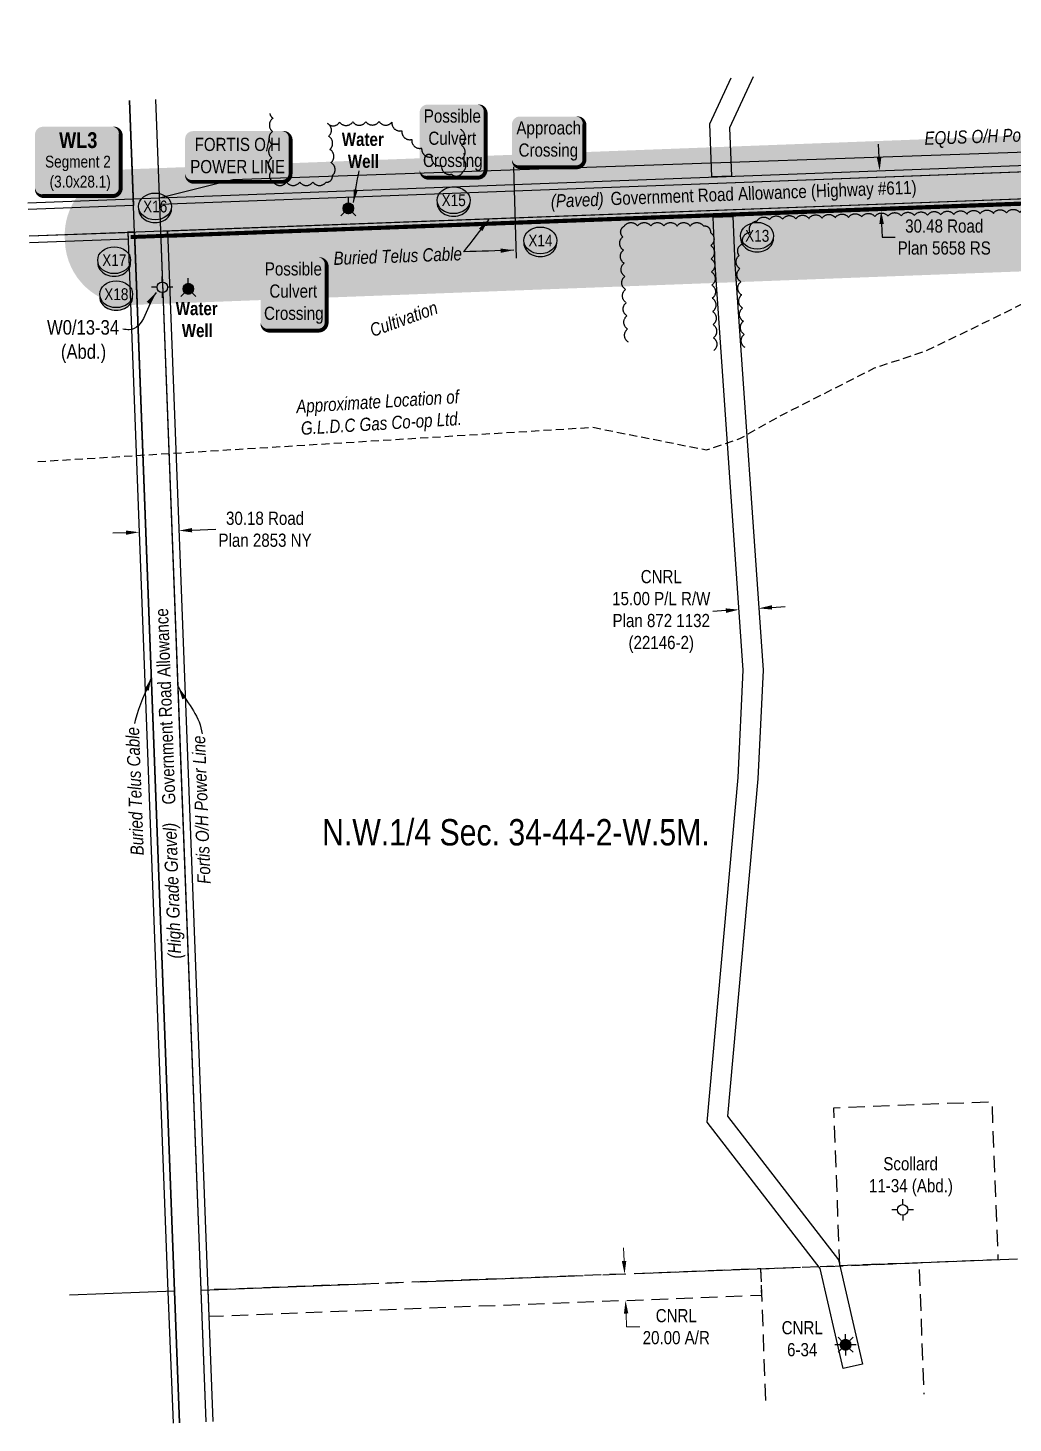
# Model space of a CAD drawing. Extents: x 687009 to 690957, y 5856829 to 5860501.
# Drawn here: x 687186 to 687933, y 5857570 to 5858629 of the extents above; entities that cross this region are included whole.
import ezdxf
from ezdxf.enums import TextEntityAlignment as Align

# ---------------------------------------------------------------- set-up
doc = ezdxf.new("R2010")
doc.units = 0
doc.header["$LTSCALE"] = 5
doc.header["$PDSIZE"] = 0.5
for name, pattern in [('0', [1, 1, 0]), ('foc-ACCESSROAD', [3.75, 2.5, -1.25]), ('foc-QUARTERLINE', [33, 25, -3, 2, -3]), ('UG_PIPE', [1.875, 1.25, -0.625])]:
    doc.linetypes.add(name, pattern=pattern)
doc.layers.get('Defpoints').update_dxf_attribs({"color": 9})
for name, color, linetype in [('AS-PIPE-UG', 44, 'UG_PIPE'), ('AS-PIPE-UG-T', 44, 'Continuous'), ('AS-POWER', 104, 'foc-POWER'), ('AS-POWER-T', 104, 'Continuous'), ('AS-TELUS', 224, 'foc-TEL'), ('C-SYMBOL', 7, 'Continuous'), ('CG-NOTES', 7, 'Continuous'), ('F-AR', 190, 'foc-ACCESSROAD'), ('F-RW', 190, 'Continuous'), ('F-WS', 190, 'foc-ACCESSROAD'), ('F-WS-S', 190, 'Continuous'), ('L-ROAD-T', 7, 'Continuous'), ('L-SEC', 7, 'Continuous'), ('L-SECQ', 8, 'foc-QUARTERLINE'), ('L-TITLEDB', 4, 'Continuous'), ('P-BUFFER-H 30m', 51, 'Continuous'), ('P-CROSSINGS', 250, 'Continuous'), ('T-BUSH', 110, '0'), ('T-WATER-T', 170, 'Continuous')]:
    doc.layers.add(name, color=color, linetype=linetype)
doc.layers.add('F-AR-T', color=190, linetype='Continuous', lineweight=9)
doc.layers.add('T-TEXT', color=48, linetype='Continuous', lineweight=18)
doc.layers.add('P-PROPOSED-WL3', color=92, linetype='Continuous', true_color=0x00bd00)
doc.layers.add('P-PROPOSED-WL4', color=7, linetype='Continuous', true_color=0x5b5bc8)
doc.styles.add('100L', font='ARIALN.TTF', dxfattribs={"height": 11})
doc.styles.add('175L', font='ARIALN.TTF', dxfattribs={"height": 20})
doc.styles.add('80', font='ARIALN.TTF', dxfattribs={"height": 10})
doc.styles.add('80CG', font='ARIALN.TTF', dxfattribs={"height": 10})
doc.styles.add('80L', font='ARIALN.TTF', dxfattribs={"height": 10})
doc.styles.add('80LS', font='ARIALNI.TTF', dxfattribs={"height": 10})
doc.styles.add('BOLD', font='ARIALNB.TTF')
doc.styles.add('Crossing', font='ARIALN.TTF', dxfattribs={"height": 10})
doc.styles.add('foc-LtypeFont', font='ARIALN.TTF', dxfattribs={"height": 7.35})
doc.linetypes.add('foc-POWER', pattern='A,6,-1,["P",foc-LtypeFont,S=0.2,R=0,X=-0.625,Y=-0.75],-1.24,4', length=12.24)
doc.linetypes.add('foc-POWER-NOLINE', pattern='A,0,-4,["P",foc-LtypeFont,S=0.2,R=0,X=-0.625,Y=-0.75],-8.24', length=12.24)
doc.linetypes.add('foc-TEL', pattern='A,2,-1,["T",foc-LtypeFont,S=0.2,R=0,X=-0.425,Y=-0.75],-1.24,8', length=12.24)
doc.linetypes.add('foc-TEL-NOLINE', pattern='A,0,-2,["T",foc-LtypeFont,S=0.2,R=0,X=-0.425,Y=-0.75],-10.24', length=12.24)
doc.dimstyles.new('Compass 5 000', dxfattribs={"dimscale": 5, "dimtxt": 9, "dimasz": 2, "dimexe": 0.2, "dimexo": 0.0625, "dimgap": 0.5, "dimtad": 0, "dimtih": 1, "dimtoh": 1, "dimzin": 0, "dimdsep": 46, "dimtxsty": '80CG', "dimcen": 0.1, "dimse1": 1, "dimse2": 1, "dimclrd": 256, "dimclrt": 256, "dimaunit": 1, "dimadec": 4, "dimazin": 0, "dimtfac": 0.06, "dimtofl": 0, "dimtmove": 0, "dimatfit": 1, "dimfxl": 0.2, "dimtolj": 1, "dimtzin": 0, "dimlwd": -1, "dimarcsym": 0})

# ---------------------------------------------------------------- blocks, each defined once
blk = doc.blocks.new('*D449')
at = {"layer": 'Defpoints', "color": 0, "transparency": 16777216}
for p in [(687863.7, 5858521.9), (687832.9, 5858490.3), (687864.9, 5858491.5)]:
    blk.add_point(p, dxfattribs=at)
at = {"layer": 'L-TITLEDB', "transparency": 16777216}
for p, q in [((687831.4, 5858530.7), (687831, 5858540.7)), ((687833.3, 5858480.3), (687833.7, 5858470.3)), ((687833.7, 5858470.3), (687843.7, 5858470.3))]:
    blk.add_line(p, q, dxfattribs=at)
for points in [[(687833.1, 5858530.8), (687829.7, 5858530.7), (687831.8, 5858520.7)], [(687835, 5858480.3), (687831.6, 5858480.2), (687832.9, 5858490.3)]]:
    blk.add_solid(points, dxfattribs=at)
at = {"layer": 'L-TITLEDB', "transparency": 16777216, "insert": (687880.8, 5858470.3), "char_height": 10, "attachment_point": 5, "style": '80CG'}
blk.add_mtext('\\A1;30.48 Road\\PPlan 5658 RS', dxfattribs=at)
blk = doc.blocks.new('*D451')
at = {"layer": 'Defpoints', "color": 0, "transparency": 16777216}
for p in [(687298.8, 5858281.5), (687268.7, 5858280.4), (687300.1, 5858247.5)]:
    blk.add_point(p, dxfattribs=at)
at = {"layer": 'L-TITLEDB', "transparency": 16777216}
for p, q in [((687260, 5858245.9), (687250, 5858245.6)), ((687310.1, 5858247.8), (687328.1, 5858248.5))]:
    blk.add_line(p, q, dxfattribs=at)
for points in [[(687259.9, 5858247.6), (687260, 5858244.3), (687270, 5858246.3)], [(687310.1, 5858249.5), (687310.2, 5858246.2), (687300.1, 5858247.5)]]:
    blk.add_solid(points, dxfattribs=at)
at = {"layer": 'L-TITLEDB', "transparency": 16777216, "insert": (687365.5, 5858248.5), "char_height": 10, "attachment_point": 5, "style": '80CG'}
blk.add_mtext('\\A1;30.18 Road\\PPlan 2853 NY', dxfattribs=at)
blk = doc.blocks.new('*D452')
at = {"layer": 'Defpoints', "color": 0, "transparency": 16777216}
for p in [(687725.1, 5858187.5), (687740.2, 5858187), (687725.2, 5858185.9)]:
    blk.add_point(p, dxfattribs=at)
at = {"layer": 'F-RW', "transparency": 16777216}
for p, q in [((687715.2, 5858186.8), (687705.2, 5858186.1)), ((687750.1, 5858189.2), (687760.1, 5858189.9))]:
    blk.add_line(p, q, dxfattribs=at)
for points in [[(687715, 5858188.5), (687715.3, 5858185.1), (687725.1, 5858187.5)], [(687750, 5858190.9), (687750.2, 5858187.6), (687740.1, 5858188.5)]]:
    blk.add_solid(points, dxfattribs=at)
at = {"layer": 'F-RW', "transparency": 16777216, "insert": (687666.1, 5858186.1), "char_height": 10, "attachment_point": 5, "style": '80CG'}
blk.add_mtext('\\A1;CNRL\\P15.00 P/L R/W\\PPlan 872 1132\\P(22146-2)', dxfattribs=at)
blk = doc.blocks.new('*D453')
at = {"layer": 'Defpoints', "color": 0, "transparency": 16777216}
for p in [(687510.1, 5857678.4), (687638.3, 5857683.3), (687510.9, 5857658.4)]:
    blk.add_point(p, dxfattribs=at)
at = {"layer": 'F-AR-T', "transparency": 16777216}
for p, q in [((687637.9, 5857693.3), (687637.5, 5857703.3)), ((687639.4, 5857653.3), (687639.8, 5857643.3)), ((687639.8, 5857643.3), (687649.8, 5857643.3))]:
    blk.add_line(p, q, dxfattribs=at)
for points in [[(687639.6, 5857693.3), (687636.2, 5857693.2), (687638.3, 5857683.3)], [(687641.1, 5857653.4), (687637.8, 5857653.2), (687639, 5857663.3)]]:
    blk.add_solid(points, dxfattribs=at)
at = {"layer": 'F-AR-T', "transparency": 16777216, "insert": (687677.5, 5857643.3), "char_height": 10, "attachment_point": 5, "style": '80CG'}
blk.add_mtext('\\A1;CNRL\\P20.00 A/R', dxfattribs=at)
blk = doc.blocks.new('GAS')
h = blk.add_hatch(color=255)
h.dxf.hatch_style = 1
edge = h.paths.add_edge_path()
edge.add_arc((0, 0), 0.9, 0, 360)
for p, q in [((-0.81, 0), (-1.62, 0)), ((-0.57, 0.57), (-1.14, 1.14)), ((0, 0.81), (0, 1.62)), ((0.57, 0.57), (1.14, 1.14)), ((1.62, 0), (0.81, 0)), ((-0.57, -0.57), (-1.14, -1.14)), ((0, -0.81), (0, -1.62)), ((1.14, -1.14), (0.57, -0.57))]:
    blk.add_line(p, q)
blk.add_circle((0, 0), 0.8)
blk = doc.blocks.new('GABD')
for p, q in [((-0.81, 0), (-1.62, 0)), ((0, 0.81), (0, 1.62)), ((1.62, 0), (0.81, 0)), ((0, -0.81), (0, -1.62))]:
    blk.add_line(p, q)
blk.add_circle((0, 0), 0.8)
blk = doc.blocks.new('xing2')
h = blk.add_hatch(color=50)
h.dxf.hatch_style = 1
edge = h.paths.add_edge_path()
edge.add_ellipse((0, 0), major_axis=(-12.5, 0), ratio=0.816297, start_angle=0, end_angle=360)
h = blk.add_hatch(color=250)
h.dxf.hatch_style = 1
edge = h.paths.add_edge_path()
edge.add_ellipse((0, -2), major_axis=(-12.5, 0), ratio=0.816297, start_angle=0, end_angle=180)
edge.add_line((12.5, -2), (12.5, 0))
edge.add_ellipse((0, 0), major_axis=(-12.5, 0), ratio=0.816297, start_angle=0, end_angle=180, ccw=False)
edge.add_line((-12.5, 0), (-12.5, -2))
at = {"color": 250}
blk.add_ellipse((0, 0), major_axis=(-12.5, 0), ratio=0.816297, dxfattribs=at)
blk.add_ellipse((0, -2), major_axis=(-12.5, 0), ratio=0.816297, start_param=0, end_param=3.141593, dxfattribs=at)
at = {"color": 250, "style": 'Crossing'}
blk.add_attdef('CROSSING', text='', height=9, dxfattribs=at).set_placement((0.1, 0), align=Align.MIDDLE_CENTER)
at = {"color": 250, "style": 'Crossing', "flags": 1}
for tag, p in [('OWNER', (0.1, -12.5)), ('DESCRIPTION', (0.1, -25.8)), ('LOCATION', (0.1, -39.3)), ('DWG_REF', (0.1, -52.8))]:
    blk.add_attdef(tag, text='', height=9, dxfattribs=at).set_placement(p, align=Align.MIDDLE_CENTER)
blk = doc.blocks.new('*U518')
h = blk.add_hatch(color=59)
edge = h.paths.add_edge_path()
edge.add_line((-19, -28.5), (19, -28.5))
edge.add_arc((19, -22.5), 6, 270, 360)
edge.add_line((25, -22.5), (25, 21))
edge.add_arc((19, 21), 6, 0, 90)
edge.add_line((19, 27), (-19, 27))
edge.add_arc((-19, 21), 6, 90, 180)
edge.add_line((-25, 21), (-25, -22.5))
edge.add_arc((-19, -22.5), 6, 180, 270)
at = {"color": 1, "flags": 128}
blk.add_lwpolyline([(-19, -28.5, 3, 3, 0), (19, -28.5, 3, 3, 0.414214), (25, -22.5, 3, 3, 0), (25, 21, 3, 0, 0.414214), (19, 27, 0, 0, 0), (-19, 27, 0, 0, 0.414214), (-25, 21, 0, 0, 0), (-25, -22.5, 0, 3, 0.414214)], format="xyseb", close=True, dxfattribs=at)
blk.add_lwpolyline([(39.1, -59, 0, 7.5, 0), (0, 0, 0, 0, 0)], format="xyseb", dxfattribs=at)
at = {"color": 1, "style": '80'}
blk.add_attdef('ENTER_TEXT_001', (-36, -5), '', height=10, dxfattribs=at)
blk = doc.blocks.new('*U516')
h = blk.add_hatch(color=59)
edge = h.paths.add_edge_path()
edge.add_line((-21.5, -20), (21.5, -20))
edge.add_arc((21.5, -14), 6, 270, 360)
edge.add_line((27.5, -14), (27.5, 12.5))
edge.add_arc((21.5, 12.5), 6, 0, 90)
edge.add_line((21.5, 18.5), (-21.5, 18.5))
edge.add_arc((-21.5, 12.5), 6, 90, 180)
edge.add_line((-27.5, 12.5), (-27.5, -14))
edge.add_arc((-21.5, -14), 6, 180, 270)
at = {"color": 1, "flags": 128}
blk.add_lwpolyline([(-21.5, -20, 3, 3, 0), (21.5, -20, 3, 3, 0.414214), (27.5, -14, 3, 3, 0), (27.5, 12.5, 3, 0, 0.414214), (21.5, 18.5, 0, 0, 0), (-21.5, 18.5, 0, 0, 0.414214), (-27.5, 12.5, 0, 0, 0), (-27.5, -14, 0, 3, 0.414214)], format="xyseb", close=True, dxfattribs=at)
blk.add_lwpolyline([(-33.6, -58.3, 0, 7.5, 0), (0, 0, 0, 0, 0)], format="xyseb", dxfattribs=at)
at = {"color": 1, "style": '80'}
blk.add_attdef('ENTER_TEXT_001', (-36, -5), '', height=10, dxfattribs=at)
blk = doc.blocks.new('*U519')
h = blk.add_hatch(color=254)
edge = h.paths.add_edge_path()
edge.add_line((-26.5, -34.1), (26.5, -34.1))
edge.add_arc((26.5, -28.1), 6, 270, 360)
edge.add_line((32.5, -28.1), (32.5, 12.5))
edge.add_arc((26.5, 12.5), 6, 0, 90)
edge.add_line((26.5, 18.5), (-26.5, 18.5))
edge.add_arc((-26.5, 12.5), 6, 90, 180)
edge.add_line((-32.5, 12.5), (-32.5, -28.1))
edge.add_arc((-26.5, -28.1), 6, 180, 270)
at = {"layer": 'P-PROPOSED-WL4', "flags": 128}
blk.add_lwpolyline([(-26.5, -34.1, 3, 3, 0), (26.5, -34.1, 3, 3, 0.414214), (32.5, -28.1, 3, 3, 0), (32.5, 12.5, 3, 0, 0.414214), (26.5, 18.5, 0, 0, 0), (-26.5, 18.5, 0, 0, 0.414214), (-32.5, 12.5, 0, 0, 0), (-32.5, -28.1, 0, 3, 0.414214)], format="xyseb", close=True, dxfattribs=at)
blk.add_lwpolyline([(50.7, -64.6, 0, 7.5, 0), (0, 0, 0, 0, 0)], format="xyseb", dxfattribs=at)
at = {"layer": 'P-PROPOSED-WL4'}
for tag, p, height, style in [('TEMP_AREA_W1_001', (-9.2, 2.2), 12, 'BOLD'), ('ENTER_TEXT_001', (-30.7, -12.5), 9, '80')]:
    blk.add_attdef(tag, p, '', height=height, dxfattribs=dict(at, style=style))
blk = doc.blocks.new('*U520')
h = blk.add_hatch(color=59)
edge = h.paths.add_edge_path()
edge.add_line((-19, -28.5), (19, -28.5))
edge.add_arc((19, -22.5), 6, 270, 360)
edge.add_line((25, -22.5), (25, 21))
edge.add_arc((19, 21), 6, 0, 90)
edge.add_line((19, 27), (-19, 27))
edge.add_arc((-19, 21), 6, 90, 180)
edge.add_line((-25, 21), (-25, -22.5))
edge.add_arc((-19, -22.5), 6, 180, 270)
at = {"color": 1, "flags": 128}
blk.add_lwpolyline([(-97.9, 42.6, 0, 7.5, 0), (0, 0, 0, 0, 0)], format="xyseb", dxfattribs=at)
blk.add_lwpolyline([(-19, -28.5, 3, 3, 0), (19, -28.5, 3, 3, 0.414214), (25, -22.5, 3, 3, 0), (25, 21, 3, 0, 0.414214), (19, 27, 0, 0, 0), (-19, 27, 0, 0, 0.414214), (-25, 21, 0, 0, 0), (-25, -22.5, 0, 3, 0.414214)], format="xyseb", close=True, dxfattribs=at)
at = {"color": 1, "style": '80'}
blk.add_attdef('ENTER_TEXT_001', (-36, -5), '', height=10, dxfattribs=at)
blk = doc.blocks.new('*U524')
h = blk.add_hatch(color=255)
edge = h.paths.add_edge_path()
edge.add_line((-34, -20), (34, -20))
edge.add_arc((34, -14), 6, 270, 360)
edge.add_line((40, -14), (40, 12.5))
edge.add_arc((34, 12.5), 6, 0, 90)
edge.add_line((34, 18.5), (-34, 18.5))
edge.add_arc((-34, 12.5), 6, 90, 180)
edge.add_line((-40, 12.5), (-40, -14))
edge.add_arc((-34, -14), 6, 180, 270)
at = {"color": 104, "flags": 128}
blk.add_lwpolyline([(-34, -20, 3, 3, 0), (34, -20, 3, 3, 0.414214), (40, -14, 3, 3, 0), (40, 12.5, 3, 0, 0.414214), (34, 18.5, 0, 0, 0), (-34, 18.5, 0, 0, 0.414214), (-40, 12.5, 0, 0, 0), (-40, -14, 0, 3, 0.414214)], format="xyseb", close=True, dxfattribs=at)
blk.add_lwpolyline([(-57.4, -60.5, 0, 7.5, 0), (0, 0, 0, 0, 0)], format="xyseb", dxfattribs=at)
at = {"color": 104, "style": '80'}
blk.add_attdef('ENTER_TEXT_001', (-26.8, -4.9), '', height=10, dxfattribs=at)
blk = doc.blocks.new('WAT')
h = blk.add_hatch(color=255)
h.dxf.hatch_style = 1
edge = h.paths.add_edge_path()
edge.add_arc((0, 0), 0.9, 0, 360)
at = {"color": 170}
for p, q in [((0, 0.82), (0, 1.63)), ((-0.58, -0.58), (-1.15, -1.15)), ((0.58, -0.58), (1.15, -1.15))]:
    blk.add_line(p, q, dxfattribs=at)
blk.add_circle((0, 0), 0.8, dxfattribs=at)

msp = doc.modelspace()

# ---------------------------------------------------------------- hatches: boundary and pattern name
at = {"layer": 'P-BUFFER-H 30m'}
h = msp.add_hatch(color=256, dxfattribs=at)
h.dxf.hatch_style = 1
edge = h.paths.add_edge_path()
edge.add_line((690071.244, 5857687.124), (690070.075, 5857684.361))
edge.add_arc((690024.039, 5857703.858), 49.994, 247.046886, 337.046886, ccw=False)
edge.add_line((690004.542, 5857657.822), (689940.023, 5857685.147))
edge.add_line((689940.023, 5857685.147), (689912.433, 5857695.172))
edge.add_line((689912.433, 5857695.172), (689891.762, 5857698.358))
edge.add_line((689891.762, 5857698.358), (689834.093, 5857695.127))
edge.add_arc((689831.297, 5857745.043), 49.994, 269.628906, 273.20635, ccw=False)
edge.add_line((689830.973, 5857695.05), (689755.655, 5857695.538))
edge.add_line((689755.655, 5857695.538), (689736.502, 5857689.278))
edge.add_arc((689720.97, 5857736.797), 49.994, 271.954116, 288.100508, ccw=False)
edge.add_line((689722.675, 5857686.833), (689701.726, 5857686.118))
edge.add_arc((689700.021, 5857736.083), 49.994, 225.143255, 271.954116, ccw=False)
edge.add_line((689664.759, 5857700.643), (689641.994, 5857723.295))
edge.add_arc((689677.257, 5857758.734), 49.994, 225.059537, 225.143256, ccw=False)
edge.add_line((689641.942, 5857723.346), (689639.612, 5857725.671))
edge.add_arc((689674.927, 5857761.059), 49.994, 198.276768, 225.059536, ccw=False)
edge.add_line((689627.455, 5857745.38), (689582.859, 5857880.411))
edge.add_arc((689630.33, 5857896.09), 49.994, 187.552187, 198.276768, ccw=False)
edge.add_line((689580.77, 5857889.519), (689577.612, 5857913.339))
edge.add_arc((689627.172, 5857919.91), 49.994, 164.74373, 187.552187, ccw=False)
edge.add_line((689578.94, 5857933.065), (689587.037, 5857962.749))
edge.add_line((689587.037, 5857962.749), (689573.475, 5857997.925))
edge.add_line((689573.475, 5857997.925), (689479.605, 5858241.455))
edge.add_arc((689526.254, 5858259.436), 49.994, 187.924377, 201.079428, ccw=False)
edge.add_line((689476.737, 5858252.544), (689473.936, 5858272.67))
edge.add_arc((689523.452, 5858279.562), 49.994, 178.338286, 187.924377, ccw=False)
edge.add_line((689473.479, 5858281.012), (689477.717, 5858427.067))
edge.add_arc((689527.689, 5858425.617), 49.994, 172.619654, 178.338286, ccw=False)
edge.add_line((689478.11, 5858432.039), (689481.282, 5858456.531))
edge.add_arc((689530.862, 5858450.109), 49.994, 168.635396, 172.619654, ccw=False)
edge.add_line((689481.848, 5858459.961), (689488.803, 5858494.565))
edge.add_line((689488.803, 5858494.565), (689489.597, 5858502.598))
edge.add_line((689489.597, 5858502.598), (688971.139, 5858483.096))
edge.add_line((688971.139, 5858483.096), (688978.064, 5858299.703))
edge.add_arc((688928.106, 5858297.816), 49.994, -87.832693, 2.16255, ccw=False)
edge.add_line((688929.997, 5858247.858), (688909.888, 5858247.097))
edge.add_arc((688907.998, 5858297.055), 49.994, 182.165504, 272.167307, ccw=False)
edge.add_line((688858.04, 5858295.166), (688851.104, 5858478.584))
edge.add_line((688851.104, 5858478.584), (688094.801, 5858450.103))
edge.add_line((688094.801, 5858450.103), (687293.561, 5858419.893))
edge.add_line((687293.561, 5858419.893), (687265.489, 5858418.834))
edge.add_arc((687263.605, 5858468.793), 49.994, 182.159273, 272.159273, ccw=False)
edge.add_line((687213.647, 5858466.909), (687213.534, 5858469.907))
edge.add_arc((687263.492, 5858471.79), 49.994, 92.159273, 182.159273, ccw=False)
edge.add_line((687261.608, 5858521.749), (687289.68, 5858522.807))
edge.add_line((687289.68, 5858522.807), (688090.923, 5858553.017))
edge.add_line((688090.923, 5858553.017), (688900.176, 5858583.492))
edge.add_arc((688902.058, 5858533.534), 49.994, 84.007581, 92.156614, ccw=False)
edge.add_arc((688916.183, 5858534.06), 49.994, 92.154155, 100.262281, ccw=False)
edge.add_line((688914.304, 5858584.019), (689537.44, 5858607.458))
edge.add_arc((689539.32, 5858557.499), 49.994, 8.644138, 92.154155, ccw=False)
edge.add_line((689588.746, 5858565.013), (689594.171, 5858529.324))
edge.add_arc((689544.745, 5858521.811), 49.994, -5.639653, 8.644138, ccw=False)
edge.add_line((689594.497, 5858516.898), (689591.032, 5858481.808))
edge.add_arc((689541.28, 5858486.721), 49.994, 348.635396, 354.360347, ccw=False)
edge.add_line((689590.294, 5858476.869), (689583.18, 5858441.474))
edge.add_line((689583.18, 5858441.474), (689580.584, 5858421.435))
edge.add_line((689580.584, 5858421.435), (689576.552, 5858282.467))
edge.add_line((689576.552, 5858282.467), (689577.899, 5858272.795))
edge.add_line((689577.899, 5858272.795), (689644.431, 5858100.188))
edge.add_line((689644.431, 5858100.188), (689664.593, 5858107.903))
edge.add_arc((689682.459, 5858061.21), 49.994, 93.229747, 110.93769, ccw=False)
edge.add_line((689679.642, 5858111.125), (689736.777, 5858114.349))
edge.add_line((689736.777, 5858114.349), (689889.361, 5858122.959))
edge.add_arc((689892.177, 5858073.044), 49.994, 75.652313, 93.229672, ccw=False)
edge.add_line((689904.566, 5858121.479), (689936.26, 5858113.372))
edge.add_arc((689923.871, 5858064.937), 49.994, -14.347687, 75.652313, ccw=False)
edge.add_line((689972.306, 5858052.549), (689971.563, 5858049.642))
edge.add_arc((689923.128, 5858062.031), 49.994, 255.652313, 345.652313, ccw=False)
edge.add_line((689910.739, 5858013.597), (689886.983, 5858019.673))
edge.add_line((689886.983, 5858019.673), (689742.58, 5858011.525))
edge.add_line((689742.58, 5858011.525), (689733.782, 5858011.028))
edge.add_arc((689685.62, 5858024.439), 49.994, 277.180189, 344.440481, ccw=False)
edge.add_arc((689642.739, 5857965.584), 49.994, -15.25627, 10.665569, ccw=False)
edge.add_line((689690.971, 5857952.429), (689681.111, 5857916.278))
edge.add_line((689681.111, 5857916.278), (689682.21, 5857907.985))
edge.add_line((689682.21, 5857907.985), (689720.397, 5857792.363))
edge.add_line((689720.397, 5857792.363), (689731.854, 5857796.108))
edge.add_arc((689747.387, 5857748.588), 49.994, 89.599376, 108.100508, ccw=False)
edge.add_line((689747.736, 5857798.58), (689751.417, 5857798.555))
edge.add_line((689751.417, 5857798.555), (689829.985, 5857798.046))
edge.add_line((689829.985, 5857798.046), (689891.547, 5857801.494))
edge.add_arc((689894.344, 5857751.579), 49.994, 81.239946, 93.20635, ccw=False)
edge.add_line((689901.957, 5857800.99), (689933.257, 5857796.166))
edge.add_arc((689925.643, 5857746.756), 49.994, 70.03034, 81.239946, ccw=False)
edge.add_line((689942.717, 5857793.744), (689976.493, 5857781.471))
edge.add_arc((689959.419, 5857734.483), 49.994, 67.046887, 70.03034, ccw=False)
edge.add_line((689978.915, 5857780.518), (690044.705, 5857752.656))
edge.add_arc((690025.209, 5857706.62), 49.994, -22.953114, 67.046886, ccw=False)
h.paths.add_polyline_path([(690025.209, 5857706.62), (690024.039, 5857703.858), (689958.321, 5857731.69), (689924.896, 5857743.836), (689894.197, 5857748.566), (689831.297, 5857745.043), (689751.049, 5857745.562), (689747.854, 5857745.585), (689720.97, 5857736.797), (689700.021, 5857736.083), (689677.257, 5857758.734), (689674.927, 5857761.059), (689630.33, 5857896.09), (689627.172, 5857919.91), (689639.586, 5857965.424), (689620.123, 5858015.909), (689526.254, 5858259.436), (689523.452, 5858279.562), (689527.689, 5858425.617), (689530.862, 5858450.109), (689538.31, 5858487.165), (689541.723, 5858521.731), (689536.757, 5858554.401), (688919.294, 5858531.175), (688928.106, 5858297.816), (688907.998, 5858297.055), (688899.173, 5858530.423), (688092.92, 5858500.061), (687291.677, 5858469.851), (687263.605, 5858468.793), (687263.492, 5858471.79), (687291.564, 5858472.849), (688092.807, 5858503.059), (688902.058, 5858533.534), (688910.882, 5858300.166), (688924.995, 5858300.701), (688916.183, 5858534.06), (689539.32, 5858557.499), (689544.745, 5858521.811), (689541.28, 5858486.721), (689533.823, 5858449.621), (689530.683, 5858425.381), (689526.458, 5858279.727), (689529.177, 5858260.192), (689615.719, 5858035.674), (689682.459, 5858061.21), (689739.594, 5858064.434), (689892.177, 5858073.044), (689923.871, 5858064.937), (689923.128, 5858062.031), (689891.883, 5858070.023), (689739.763, 5858061.439), (689683.097, 5858058.242), (689685.62, 5858024.439), (689682.629, 5858024.215), (689680.173, 5858057.124), (689616.798, 5858032.875), (689622.922, 5858016.988), (689642.739, 5857965.584), (689630.225, 5857919.705), (689633.267, 5857896.763), (689677.551, 5857762.678), (689679.374, 5857760.859), (689701.217, 5857739.125), (689720.443, 5857739.781), (689747.387, 5857748.588), (689751.068, 5857748.562), (689831.223, 5857748.043), (689894.344, 5857751.579), (689925.643, 5857746.756), (689959.419, 5857734.483)], flags=16)

# ---------------------------------------------------------------- linework, layer by layer
at = {"layer": 'AS-PIPE-UG', "flags": 128}
msp.add_lwpolyline([(687193.025, 5858299.904), (687613.953, 5858325.95), (687700.532, 5858308.813), (687725.734, 5858317.333), (687754.63, 5858333.775), (687827.955, 5858371.002), (687866.736, 5858383.809), (687905.354, 5858402.477), (687951.685, 5858425.268), (687967.164, 5858431.563), (688013.494, 5858454.355), (688054.013, 5858475.03), (688067.592, 5858479.318), (688090.84, 5858487.784), (688098.645, 5858493.072), (688103.657, 5858495.023), (688119.953, 5858502.805), (688119.973, 5858505.72), (688119.52, 5858517.711), (688115.387, 5858543.979), (688121.627, 5858606.447)], dxfattribs=at)
at = {"layer": 'AS-POWER', "flags": 128}
msp.add_lwpolyline([(687185.566, 5858496.404), (687265.393, 5858499.402), (687285.493, 5858500.159), (687341.014, 5858514.097), (689024.845, 5858572.727), (689058.986, 5858566.931), (690521.139, 5858622.132), (690620.994, 5858629.057)], dxfattribs=at)
at = {"layer": 'AS-POWER', "linetype": 'foc-POWER-NOLINE', "flags": 128}
msp.add_lwpolyline([(687320.784, 5857571.131), (687282.639, 5858574.807)], dxfattribs=at)
at = {"layer": 'AS-TELUS', "linetype": 'foc-TEL-NOLINE', "flags": 128}
for points in [[(687186.525, 5858471.127), (688092.724, 5858505.238), (688898.997, 5858535.597), (690522.072, 5858596.901)], [(687300.683, 5857570.361), (687262.538, 5858574.049)]]:
    msp.add_lwpolyline(points, dxfattribs=at)
at = {"layer": 'AS-TELUS', "flags": 128}
msp.add_lwpolyline([(687556.234, 5858454.257), (687554.168, 5858523.685)], dxfattribs=at)
at = {"layer": 'F-AR', "flags": 128}
msp.add_lwpolyline([(687322.006, 5857671.251), (687322.767, 5857651.266), (687742.43, 5857667.234), (687741.669, 5857687.22)], close=True, dxfattribs=at)
at = {"layer": 'F-RW', "flags": 128}
msp.add_lwpolyline([(687735.897, 5858591.9), (687718.009, 5858553.293), (687719.371, 5858516.495), (687704.383, 5858515.93), (687702.888, 5858556.334), (687719.073, 5858591.266)], dxfattribs=at)
msp.add_lwpolyline([(687804.204, 5857611.513), (687786.703, 5857687.483), (687700.896, 5857798.555), (687724.497, 5858060.121), (687728.342, 5858141.537), (687706.906, 5858448.947), (687705.511, 5858485.476), (687720.499, 5858486.04), (687721.888, 5858449.701), (687743.365, 5858141.706), (687739.463, 5858059.092), (687716.363, 5857803.067), (687800.581, 5857694.052), (687818.819, 5857614.879)], close=True, dxfattribs=at)
at = {"layer": 'F-WS', "flags": 128}
msp.add_lwpolyline([(687801.625, 5857689.519), (687797.022, 5857809.556), (687916.933, 5857814.155), (687921.537, 5857694.118)], close=True, dxfattribs=at)
msp.add_lwpolyline([(687745.497, 5857587.406), (687741.669, 5857687.22), (687861.581, 5857691.818), (687865.409, 5857592.001)], dxfattribs=at)
at = {"layer": 'L-SEC'}
for p, q in [((687262.538, 5858574.049), (687265.586, 5858494.224)), ((687285.687, 5858494.98), (687282.639, 5858574.807)), ((688091.956, 5858525.338), (687688.821, 5858510.16)), ((687688.821, 5858510.16), (687285.687, 5858494.98)), ((687689.589, 5858490.059), (688092.724, 5858505.238)), ((687265.586, 5858494.224), (687185.762, 5858491.227)), ((687286.455, 5858474.88), (687689.589, 5858490.059)), ((687186.525, 5858471.127), (687266.354, 5858474.124)), ((687266.354, 5858474.124), (687281.61, 5858072.206)), ((687301.712, 5858072.97), (687286.455, 5858474.88)), ((687281.61, 5858072.206), (687296.868, 5857670.287)), ((687316.968, 5857671.058), (687301.712, 5858072.97)), ((687296.868, 5857670.287), (687300.683, 5857570.361)), ((687320.784, 5857571.131), (687316.968, 5857671.058))]:
    msp.add_line(p, q, dxfattribs=at)
at = {"layer": 'L-SECQ', "flags": 128}
for points in [[(687316.968, 5857671.058), (688088.3, 5857700.639)], [(687296.868, 5857670.287), (687217.036, 5857667.372)]]:
    msp.add_lwpolyline(points, dxfattribs=at)
at = {"layer": 'L-TITLEDB', "flags": 128}
for points in [[(687285.69, 5858494.982), (687285.493, 5858500.159), (688091.761, 5858530.516), (688898.038, 5858560.874), (688898.231, 5858555.697), (688091.956, 5858525.338)], [(687291.676, 5858469.893), (687291.479, 5858475.07), (688092.724, 5858505.238), (688898.997, 5858535.597), (688899.154, 5858530.423), (688092.92, 5858500.062)]]:
    msp.add_lwpolyline(points, close=True, dxfattribs=at)
for points in [[(687185.566, 5858496.404), (687265.393, 5858499.402), (687265.586, 5858494.224), (687185.762, 5858491.228)], [(687186.525, 5858471.127), (687261.33, 5858473.935), (687261.526, 5858468.757), (687186.722, 5858465.948)], [(687300.683, 5857570.361), (687296.868, 5857670.287), (687266.354, 5858474.124), (687261.33, 5858473.935), (687291.843, 5857670.105), (687295.66, 5857570.168)], [(687320.784, 5857571.131), (687286.455, 5858474.88), (687291.479, 5858475.07), (687325.801, 5857571.323)]]:
    msp.add_lwpolyline(points, dxfattribs=at)
at = {"layer": 'P-PROPOSED-WL3', "linetype": 'Continuous', "const_width": 3, "flags": 128}
msp.add_lwpolyline([(688899.104, 5858531.921), (688092.863, 5858501.56), (687291.621, 5858471.35)], dxfattribs=at)
at = {"layer": 'P-PROPOSED-WL4', "const_width": 3, "flags": 128}
msp.add_lwpolyline([(687291.621, 5858471.35), (687263.548, 5858470.292)], dxfattribs=at)
at = {"layer": 'T-BUSH', "flags": 128}
for points in [[(687369.169, 5858563.991, 0.18093758), (687371.492, 5858560.399, 0.52056705), (687371.212, 5858550.402, 0.52056705), (687370.932, 5858540.406, 0.52056705), (687370.652, 5858530.41, 0.52056705), (687370.373, 5858520.414, 0.52056705), (687371.796, 5858512.075, 0.52056705), (687381.796, 5858512.075, 0.52056705), (687391.796, 5858512.075, 0.52056705), (687401.796, 5858512.075, 0.52056705), (687411.796, 5858512.075, 0.52056705), (687416.513, 5858516.886, 0.52056705), (687415.579, 5858526.842, 0.52056705), (687414.646, 5858536.798, 0.52056705), (687413.712, 5858546.755, 0.52056705), (687412.778, 5858556.711, 0.52056705), (687422.021, 5858557.549, 0.52056705), (687432.02, 5858557.71, 0.52056705), (687442.019, 5858557.871, 0.52056705), (687452.017, 5858558.032, 0.52056705), (687461.788, 5858557.571, 0.52056705), (687469.308, 5858550.98, 0.52056705), (687476.829, 5858544.389, 0.52056705), (687484.349, 5858537.798, 0.52056705), (687491.869, 5858531.207, 0.52056705), (687499.39, 5858524.615, 0.52056705), (687506.91, 5858518.024, 0.52056705), (687515.642, 5858519.924, 0.52056705), (687515.055, 5858529.907, 0.52056705), (687514.467, 5858539.89, 0.52056705), (687513.746, 5858552.148)], [(687729.705, 5858386.464, -0.52056705), (687729.063, 5858396.442, -0.52056705), (687728.421, 5858406.42, -0.52056705), (687727.779, 5858416.398, -0.52056705), (687727.137, 5858426.376, -0.52056705), (687726.495, 5858436.355, -0.52056705), (687725.852, 5858446.333, -0.52056705), (687725.21, 5858456.311, -0.52056705), (687728.318, 5858465.364, -0.52056705), (687733.528, 5858473.898, -0.52056705), (687738.738, 5858482.432, -0.52056705), (687748.214, 5858483.605, -0.52056705), (687758.209, 5858483.882, -0.52056705), (687768.204, 5858484.159, -0.52056705), (687778.198, 5858484.435, -0.52056705), (687788.193, 5858484.712, -0.52056705), (687798.188, 5858484.989, -0.52056705), (687808.183, 5858485.266, -0.52056705), (687818.178, 5858485.542, -0.52056705), (687828.173, 5858485.819, -0.52056705), (687838.168, 5858486.096, -0.52056705), (687848.163, 5858486.373, -0.52056705), (687858.158, 5858486.649, -0.52056705), (687868.153, 5858486.926, -0.52056705), (687878.148, 5858487.203, -0.52056705), (687888.143, 5858487.479, -0.52056705), (687898.138, 5858487.756, -0.52056705), (687908.133, 5858488.033, -0.52056705), (687918.128, 5858488.31, -0.52056705), (687928.123, 5858488.586, -0.52056705), (687938.118, 5858488.863, -0.52056705), (687948.113, 5858489.14, -0.52056705), (687958.108, 5858489.417, -0.52056705), (687968.102, 5858489.693, -0.52056705), (687978.097, 5858489.97, -0.52056705), (687988.092, 5858490.247, -0.52056705), (687998.087, 5858490.524, -0.52056705), (688008.082, 5858490.8, -0.52056705), (688018.077, 5858491.077, -0.52056705), (688027.552, 5858490.486, -0.52056705), (688032.026, 5858481.544, -0.52056705), (688036.5, 5858472.602, -0.52056705), (688044.117, 5858469.187, -0.52056705), (688054.09, 5858469.913, -0.52056705), (688064.062, 5858470.639, -0.52056705), (688074.034, 5858471.364, -0.52056705), (688084.007, 5858472.09, -0.52056705), (688093.979, 5858472.816, -0.52056705), (688103.936, 5858473.684, -0.52056705), (688113.829, 5858475.134, -0.52056705), (688123.457, 5858475.265, -0.52056705), (688132.024, 5858470.109, -0.52056705), (688140.591, 5858464.953, -0.52056705), (688148.906, 5858459.435, -0.52056705), (688156.706, 5858453.18, -0.52056705), (688164.507, 5858446.925, -0.52056705), (688172.308, 5858440.67, -0.52056705), (688180.108, 5858434.415, -0.52056705), (688187.909, 5858428.16, -0.52056705), (688195.709, 5858421.905, -0.52056705), (688203.51, 5858415.649, -0.52056705), (688211.31, 5858409.394, -0.52056705), (688218.343, 5858402.394, -0.52056705), (688224.366, 5858394.413, -0.52056705), (688230.389, 5858386.431, -0.52056705), (688236.412, 5858378.45, -0.52056705), (688242.434, 5858370.469, -0.52056705), (688248.457, 5858362.487, -0.52056705), (688254.48, 5858354.506, -0.52056705), (688260.503, 5858346.525, -0.52056705), (688266.899, 5858338.847, -0.52056705), (688273.486, 5858331.324, -0.52056705), (688280.072, 5858323.801, -0.52056705), (688288.024, 5858314.718, -0.52056705)], [(687641.136, 5858390.544, -0.52056705), (687640.606, 5858400.528, -0.52056705), (687640.076, 5858410.513, -0.52056705), (687639.547, 5858420.498, -0.52056705), (687639.017, 5858430.483, -0.52056705), (687638.487, 5858440.467, -0.52056705), (687637.957, 5858450.452, -0.52056705), (687637.427, 5858460.437, -0.52056705), (687636.897, 5858470.422, -0.52056705), (687638.13, 5858478.734, -0.52056705), (687648.129, 5858478.727, -0.52056705), (687658.128, 5858478.72, -0.52056705), (687668.126, 5858478.713, -0.52056705), (687678.125, 5858478.706, -0.52056705), (687688.124, 5858478.699, -0.52056705), (687698.123, 5858478.692, -0.52056705), (687703.401, 5858473.832, -0.52056705), (687703.684, 5858463.838, -0.52056705), (687703.967, 5858453.843, -0.52056705), (687704.25, 5858443.848, -0.52056705), (687704.533, 5858433.853, -0.52056705), (687704.816, 5858423.859, -0.52056705), (687705.099, 5858413.864, -0.52056705), (687705.382, 5858403.869, -0.52056705), (687705.665, 5858393.874, -0.52056705), (687705.938, 5858384.265, -0.52056705)]]:
    msp.add_lwpolyline(points, format="xyb", dxfattribs=at)

# ---------------------------------------------------------------- block references
at = {"layer": 'AS-POWER-T', "color": 5}
ref = msp.add_blockref('*U524', (687344.832, 5858532.217), dxfattribs=dict(at, xscale=0.999878, yscale=0.999878, zscale=0.999878))
ref.add_attrib('ENTER_TEXT_001', 'FORTIS O/H', (687312.052, 5858535.635), dxfattribs={"layer": '0', "color": 104, "height": 9.9988, "style": '80'})
ref.add_attrib('ENTER_TEXT_002', 'POWER LINE', (687308.741, 5858518.793), dxfattribs={"layer": '0', "color": 104, "height": 9.9988, "style": '80'})
at = {"layer": 'CG-NOTES'}
ref = msp.add_blockref('*U518', (687507.801, 5858543.867), dxfattribs=dict(at, xscale=0.999878, yscale=0.999878, zscale=0.999878))
ref.add_attrib('ENTER_TEXT_001', 'Possible', (687485.962, 5858557.179), dxfattribs={"layer": '0', "color": 1, "height": 9.9988, "style": '80'})
ref.add_attrib('ENTER_TEXT_002', 'Culvert', (687489.423, 5858540.337), dxfattribs={"layer": '0', "color": 1, "height": 9.9988, "style": '80'})
ref.add_attrib('ENTER_TEXT_003', 'Crossing', (687485.328, 5858523.495), dxfattribs={"layer": '0', "color": 1, "height": 9.9988, "style": '80'})
ref = msp.add_blockref('*U516', (687580.336, 5858543.297), dxfattribs=dict(at, xscale=0.999878, yscale=0.999878, zscale=0.999878))
ref.add_attrib('ENTER_TEXT_001', 'Approach', (687556.215, 5858548.188), dxfattribs={"layer": '0', "color": 1, "height": 9.9988, "style": '80'})
ref.add_attrib('ENTER_TEXT_002', 'Crossing', (687557.863, 5858531.346), dxfattribs={"layer": '0', "color": 1, "height": 9.9988, "style": '80'})
ref = msp.add_blockref('*U519', (687223.473, 5858535.541), dxfattribs=dict(at, xscale=0.999878, yscale=0.999878, zscale=0.999878))
ref.add_attrib('TEMP_AREA_W1_001', 'WL3', (687209.236, 5858537.887), dxfattribs={"layer": 'P-PROPOSED-WL4', "height": 11.9985, "style": 'BOLD'})
ref.add_attrib('ENTER_TEXT_001', 'Segment 2', (687198.582, 5858523.066), dxfattribs={"layer": 'P-PROPOSED-WL4', "height": 8.9989, "style": '80'})
ref.add_attrib('ENTER_TEXT_002', ' (3.0x28.1)', (687199.144, 5858507.915), dxfattribs={"layer": 'P-PROPOSED-WL4', "height": 8.9989, "style": '80'})
ref = msp.add_blockref('*U520', (687387.173, 5858427.86), dxfattribs=dict(at, xscale=0.999878, yscale=0.999878, zscale=0.999878))
ref.add_attrib('ENTER_TEXT_001', 'Possible', (687365.334, 5858441.172), dxfattribs={"layer": '0', "color": 1, "height": 9.9988, "style": '80'})
ref.add_attrib('ENTER_TEXT_002', 'Culvert', (687368.795, 5858424.33), dxfattribs={"layer": '0', "color": 1, "height": 9.9988, "style": '80'})
ref.add_attrib('ENTER_TEXT_003', 'Crossing', (687364.699, 5858407.488), dxfattribs={"layer": '0', "color": 1, "height": 9.9988, "style": '80'})
at = {"layer": 'F-WS-S', "xscale": 5, "yscale": 5, "zscale": 5}
for p in [(687428.707, 5858492.09), (687307.268, 5858431.012)]:
    msp.add_blockref('WAT', p, dxfattribs=at)
at = {"layer": 'F-WS-S', "color": 5, "xscale": 5.000000000000002, "yscale": 5.000000000000002, "zscale": 5.000000000000002}
msp.add_blockref('GABD', (687287.529, 5858432.19), dxfattribs=at)
at = {"layer": 'F-WS-S', "color": 4, "xscale": 5.000000000000002, "yscale": 5.000000000000002, "zscale": 5.000000000000002}
for name, p in [('GABD', (687849.282, 5857731.951)), ('GAS', (687805.935, 5857629.605))]:
    msp.add_blockref(name, p, dxfattribs=at)
at = {"layer": 'P-CROSSINGS', "color": 5, "xscale": 0.9995369999999996, "yscale": 0.9995369999999996, "zscale": 0.9995369999999996}
for p, values in [((687508.522, 5858498.288), {'CROSSING': 'X15'}), ((687282.041, 5858493.514), {'CROSSING': 'X16'}), ((687574.344, 5858467.734), {'CROSSING': 'X14'}), ((687738.82, 5858471.255), {'CROSSING': 'X13'}), ((687251.006, 5858452.765), {'CROSSING': 'X17'}), ((687252.539, 5858426.933), {'CROSSING': 'X18'})]:
    msp.add_blockref('xing2', p, dxfattribs=at).add_auto_attribs(values)

# ---------------------------------------------------------------- texts
at = {"layer": 'AS-PIPE-UG-T', "insert": (687388.792, 5858346.63), "char_height": 10, "attachment_point": 1, "rotation": 3.54081, "style": '80L'}
msp.add_mtext_dynamic_manual_height_columns('\\pi0.057635;{\\fArial Narrow|b0|i1|c0|p34;Approximate Location of \\P\\pi2.5747;G.L.D.C Gas Co-op Ltd.}', width=125.1562, gutter_width=50.006, heights=[0], dxfattribs=at)
at = {"layer": 'AS-POWER', "char_height": 10, "attachment_point": 1, "style": '80L'}
for s, width, insert, rotation in [('{\\fArial Narrow|b0|i1|c0|p34;EQUS O/H Power Line}', 116.3352, (687865.639, 5858550.26), 1.994209), ('{\\fArial Narrow|b0|i1|c0|p34;Fortis O/H Power Line}', 112.51482, (687314.251, 5857979.153), 92.17491)]:
    msp.add_mtext_dynamic_manual_height_columns(s, width=width, gutter_width=50.006, heights=[0], dxfattribs=dict(at, insert=insert, rotation=rotation))
at = {"layer": 'AS-TELUS', "char_height": 10, "attachment_point": 1, "style": '80L'}
for insert, rotation in [((687416.957, 5858459.077), 2.156322), ((687263.558, 5858000.537), 92.173876)]:
    msp.add_mtext_dynamic_manual_height_columns('\\pi0.30491;{\\fArial Narrow|b0|i1|c0|p34;Buried Telus Cable}', width=97.24693, gutter_width=50.006, heights=[0], dxfattribs=dict(at, insert=insert, rotation=rotation))
at = {"layer": 'C-SYMBOL', "color": 3, "style": '175L'}
msp.add_text('N.W.1/4 Sec. 34-44-2-W.5M.', height=20, dxfattribs=at).set_placement((687555.84, 5858002.58), align=Align.BOTTOM_CENTER)
at = {"layer": 'F-WS-S', "insert": (687199.936, 5858407.265), "char_height": 11, "width": 54.11955, "attachment_point": 1, "style": '100L'}
msp.add_mtext('\\pi0.14129;W0/13-34\\P\\pi10.665;(Abd.)', dxfattribs=at)
at = {"layer": 'F-WS-S', "char_height": 10, "attachment_point": 1, "style": '80L'}
for s, width, insert in [('\\pi11.531;Scollard\\P\\pi0.66776;11-34 (Abd.)', 63.0886, (687823.072, 5857771.996)), ('\\pi0.32473;CNRL\\P\\pi4.4482;6-34', 30.84728, (687757.137, 5857647.568))]:
    msp.add_mtext_dynamic_manual_height_columns(s, width=width, gutter_width=50.006, heights=[0], dxfattribs=dict(at, insert=insert))
at = {"layer": 'L-ROAD-T', "style": '80L'}
for s, height, rotation, p in [('Government Road Allowance (Highway #611)', 9.99537, 2.156176, (687743.704, 5858503.853)), ('Government Road Allowance', 10, 92.176461, (687289.732, 5858114.106))]:
    msp.add_text(s, height=height, rotation=rotation, dxfattribs=at).set_placement(p, align=Align.MIDDLE_CENTER)
at = {"layer": 'T-TEXT', "style": '80LS'}
for s, height, rotation, p in [('(Paved)', 9.9954, 2.156176, (687602.362, 5858498.352)), ('Cultivation', 10, 20, (687470.639, 5858408.245)), ('(High Grade Gravel)', 10, 92.176461, (687295.049, 5857974.207))]:
    msp.add_text(s, height=height, rotation=rotation, dxfattribs=at).set_placement(p, align=Align.MIDDLE_CENTER)
at = {"layer": 'T-WATER-T', "char_height": 10, "width": 32.07135, "attachment_point": 1, "style": 'BOLD'}
for insert in [(687423.663, 5858549.502), (687297.649, 5858421.072)]:
    msp.add_mtext('\\pi0.067053;Water \\P\\pi4.668;Well', dxfattribs=dict(at, insert=insert))

# ---------------------------------------------------------------- dimensions: what is measured, and where the dimension line sits
at = {"layer": 'F-AR-T', "color": 4}
dim = msp.add_linear_dim(base=(687638.287, 5857683.286), p1=(687510.868, 5857658.423), p2=(687510.107, 5857678.409), angle=92.179085, text='CNRL\\P20.00 A/R', dimstyle='Compass 5 000', dxfattribs=at)
dim.commit()
dim.dimension.update_dxf_attribs({"geometry": '*D453', "text_midpoint": (687677.543, 5857643.315), "dimtype": 161})
at = {"layer": 'F-RW'}
dim = msp.add_aligned_dim(p1=(687740.208, 5858186.98), p2=(687725.246, 5858185.937), distance=-1.569, text='CNRL\\P15.00 P/L R/W\\PPlan 872 1132\\P(22146-2)', dimstyle='Compass 5 000', dxfattribs=at)
dim.commit()
dim.dimension.update_dxf_attribs({"geometry": '*D452', "text_midpoint": (687666.099, 5858186.11)})
at = {"layer": 'L-TITLEDB'}
for base, p1, p2, angle, text, picture, middle in [((687832.912, 5858490.272), (687863.721, 5858521.93), (687864.868, 5858491.475), 272.156322, '30.48 Road\\PPlan 5658 RS', '*D449', (687880.773, 5858470.286)), ((687300.123, 5858247.456), (687268.677, 5858280.387), (687298.829, 5858281.532), 2.17491, '30.18 Road\\PPlan 2853 NY', '*D451', (687365.453, 5858248.519))]:
    dim = msp.add_linear_dim(base=base, p1=p1, p2=p2, angle=angle, text=text, dimstyle='Compass 5 000', dxfattribs=at)
    dim.commit()
    dim.dimension.update_dxf_attribs({"geometry": picture, "text_midpoint": middle, "dimtype": 161})

# ---------------------------------------------------------------- leaders
at = {"layer": 'AS-POWER', "path_type": 1}
msp.add_leader([(687299.578, 5858129.091), (687317.34, 5858095.549), (687317.696, 5858093.298)], dimstyle='Compass 5 000', override={"dimgap": 0.5, "dimtad": 0}, dxfattribs=at)
at = {"layer": 'AS-TELUS', "path_type": 1}
for points in [[(687535.204, 5858483.764), (687516.041, 5858459.083)], [(687554.162, 5858460.312), (687516.041, 5858459.083)]]:
    msp.add_leader(points, dimstyle='Compass 5 000', dxfattribs=at)
msp.add_leader([(687279.196, 5858135.833), (687266.989, 5858103.485), (687266.469, 5858101.236)], dimstyle='Compass 5 000', override={"dimgap": 0.5, "dimtad": 0}, dxfattribs=at)
at = {"layer": 'F-WS-S', "path_type": 1}
msp.add_leader([(687282.856, 5858428.338), (687262.513, 5858399.915), (687257.531, 5858400.33)], dimstyle='Compass 5 000', override={"dimgap": 0.5, "dimtad": 0}, dxfattribs=at)
at = {"layer": 'T-WATER-T', "path_type": 1}
msp.add_leader([(687432.546, 5858496.438), (687436.826, 5858520.687)], dimstyle='Compass 5 000', override={"dimgap": 0.5, "dimtad": 0}, dxfattribs=at)

doc.saveas('drawing.dxf')
